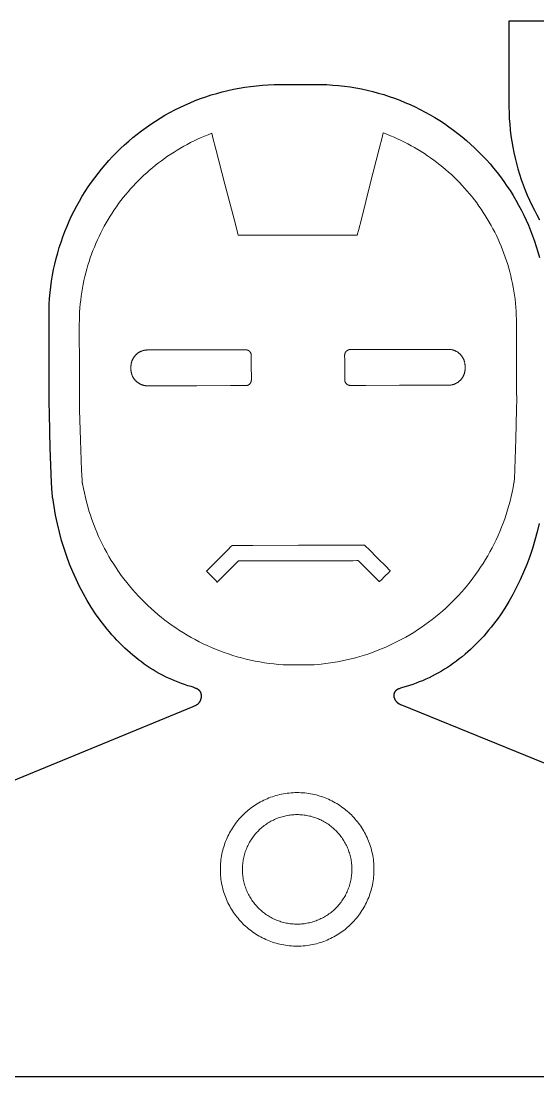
# Model space of a CAD drawing. Header units: inches. Extents: x 0 to 11, y 0 to 3.1.
# Drawn here: x 5.524 to 7.059, y 0 to 3.135 of the extents above; entities that cross this region are included whole.
import ezdxf

# ---------------------------------------------------------------- set-up
doc = ezdxf.new("R2010")
doc.units = ezdxf.units.IN
doc.header["$MEASUREMENT"] = 0
doc.layers.add('cut', color=18, linetype='Continuous', true_color=0x000000)
doc.layers.add('score', color=1, linetype='Continuous', true_color=0xff0000)

msp = doc.modelspace()

# ---------------------------------------------------------------- linework, layer by layer
at = {"layer": 'cut'}
for points in [[(9.27, 3.1348), (6.9728, 3.1348), (6.9728, 2.8802), (6.9731, 2.8628), (6.9739, 2.8456), (6.975, 2.8284), (6.9767, 2.8113), (6.9787, 2.7944), (6.9811, 2.7776), (6.984, 2.761), (6.9872, 2.7445), (6.9909, 2.7281), (6.9949, 2.7119), (6.9994, 2.6958), (7.0042, 2.6799), (7.0094, 2.6642), (7.0149, 2.6487), (7.0209, 2.6333), (7.0272, 2.6181), (7.0338, 2.6031), (7.0408, 2.5883), (7.0482, 2.5737), (7.0559, 2.5593), (7.0639, 2.5451)], [(5.4801, 0.8716), (6.0354, 1.1), (6.0393, 1.1017), (6.041, 1.1025), (6.0425, 1.1032), (6.0439, 1.1039), (6.0452, 1.1046), (6.0464, 1.1053), (6.0474, 1.1059), (6.0479, 1.1062), (6.0484, 1.1065), (6.0488, 1.1069), (6.0492, 1.1072), (6.0496, 1.1075), (6.05, 1.1078), (6.0504, 1.1081), (6.0507, 1.1084), (6.051, 1.1087), (6.0514, 1.109), (6.0517, 1.1093), (6.052, 1.1097), (6.0522, 1.11), (6.0525, 1.1103), (6.053, 1.111), (6.0535, 1.1116), (6.054, 1.1123), (6.0545, 1.113), (6.055, 1.1137), (6.0554, 1.1144), (6.0558, 1.1152), (6.0562, 1.1159), (6.0566, 1.1167), (6.0569, 1.1174), (6.0573, 1.1181), (6.0576, 1.1189), (6.0579, 1.1196), (6.0581, 1.1203), (6.0584, 1.1211), (6.0586, 1.1218), (6.0589, 1.1224), (6.0591, 1.1231), (6.0592, 1.1238), (6.0594, 1.1244), (6.0595, 1.1251), (6.0596, 1.1257), (6.0597, 1.1263), (6.0598, 1.127), (6.0599, 1.1276), (6.0599, 1.1282), (6.06, 1.1288), (6.06, 1.1295), (6.06, 1.1301), (6.06, 1.1308), (6.06, 1.1314), (6.0599, 1.1321), (6.0598, 1.1336), (6.0597, 1.1343), (6.0596, 1.1351), (6.0595, 1.1358), (6.0594, 1.1366), (6.0592, 1.1374), (6.0591, 1.1378), (6.059, 1.1382), (6.0588, 1.1386), (6.0587, 1.139), (6.0586, 1.1395), (6.0584, 1.1399), (6.0583, 1.1403), (6.0581, 1.1407), (6.0579, 1.1411), (6.0577, 1.1415), (6.0575, 1.1419), (6.0573, 1.1424), (6.0571, 1.1428), (6.0568, 1.1432), (6.0566, 1.1436), (6.0563, 1.144), (6.056, 1.1444), (6.0557, 1.1448), (6.0554, 1.1452), (6.0551, 1.1456), (6.0547, 1.1461), (6.0544, 1.1465), (6.054, 1.1469), (6.0536, 1.1473), (6.0531, 1.1477), (6.0527, 1.1481), (6.0522, 1.1485), (6.0517, 1.1489), (6.0512, 1.1493), (6.0507, 1.1497), (6.0501, 1.15), (6.0495, 1.1504), (6.0488, 1.1508), (6.0482, 1.1512), (6.0475, 1.1516), (6.0468, 1.152), (6.0452, 1.1528), (6.0435, 1.1536), (6.0416, 1.1545), (6.0395, 1.1553), (6.0373, 1.1561), (6.0349, 1.1569), (6.0295, 1.1587), (6.0197, 1.1616), (6.0099, 1.1647), (6.0003, 1.1681), (5.9906, 1.1717), (5.9811, 1.1755), (5.9716, 1.1795), (5.9623, 1.1838), (5.953, 1.1883), (5.9438, 1.193), (5.9346, 1.198), (5.9256, 1.2031), (5.9166, 1.2085), (5.9077, 1.214), (5.899, 1.2198), (5.8903, 1.2258), (5.8817, 1.232), (5.8732, 1.2384), (5.8648, 1.2449), (5.8565, 1.2517), (5.8484, 1.2587), (5.8403, 1.2658), (5.8323, 1.2732), (5.8244, 1.2807), (5.8167, 1.2884), (5.809, 1.2963), (5.8015, 1.3044), (5.7941, 1.3126), (5.7868, 1.3211), (5.7796, 1.3297), (5.7726, 1.3384), (5.7657, 1.3473), (5.7589, 1.3564), (5.7456, 1.3751), (5.7329, 1.3944), (5.7208, 1.4143), (5.7092, 1.4347), (5.6981, 1.4558), (5.6877, 1.4774), (5.6778, 1.4995), (5.6686, 1.5221), (5.66, 1.5452), (5.652, 1.5688), (5.6447, 1.5928), (5.638, 1.6173), (5.6321, 1.6422), (5.6268, 1.6675), (5.6223, 1.6931), (5.6185, 1.7191), (5.6185, 1.7191), (5.6184, 1.7192), (5.6183, 1.7192), (5.6183, 1.7193), (5.6182, 1.7194), (5.6182, 1.7196), (5.6181, 1.7197), (5.6181, 1.7199), (5.618, 1.7201), (5.618, 1.7204), (5.6178, 1.7209), (5.6177, 1.7216), (5.6176, 1.7224), (5.6174, 1.7242), (5.6172, 1.7263), (5.6167, 1.7317), (5.6147, 1.7652), (5.611, 1.8668), (5.6084, 1.9686), (5.6078, 2.0022), (5.6077, 2.0116), (5.6077, 2.014), (5.6078, 2.0144), (5.6078, 2.0146), (5.6078, 2.0147), (5.6078, 2.0148), (5.6078, 2.0148), (5.6078, 2.0149), (5.6078, 2.0149), (5.6073, 2.2584), (5.6075, 2.2762), (5.6082, 2.2938), (5.6092, 2.3113), (5.6108, 2.3287), (5.6127, 2.3459), (5.6151, 2.3631), (5.6178, 2.38), (5.621, 2.3969), (5.6246, 2.4136), (5.6286, 2.4301), (5.633, 2.4465), (5.6378, 2.4628), (5.643, 2.4788), (5.6486, 2.4947), (5.6545, 2.5104), (5.6608, 2.5259), (5.6675, 2.5413), (5.6745, 2.5564), (5.6819, 2.5713), (5.6896, 2.586), (5.6977, 2.6005), (5.7061, 2.6148), (5.7149, 2.6289), (5.7239, 2.6427), (5.7333, 2.6563), (5.7431, 2.6697), (5.7531, 2.6828), (5.7634, 2.6957), (5.774, 2.7083), (5.785, 2.7207), (5.7962, 2.7328), (5.8077, 2.7446), (5.8195, 2.7561), (5.8315, 2.7674), (5.8438, 2.7783), (5.8564, 2.789), (5.8693, 2.7994), (5.8823, 2.8095), (5.8957, 2.8192), (5.9093, 2.8287), (5.9231, 2.8378), (5.9371, 2.8466), (5.9514, 2.8551), (5.9659, 2.8632), (5.9806, 2.871), (5.9955, 2.8784), (6.0106, 2.8855), (6.0259, 2.8922), (6.0415, 2.8986), (6.0572, 2.9046), (6.073, 2.9102), (6.0891, 2.9155), (6.1053, 2.9203), (6.1217, 2.9248), (6.1383, 2.9289), (6.155, 2.9325), (6.1718, 2.9358), (6.1888, 2.9386), (6.206, 2.9411), (6.2233, 2.9431), (6.2407, 2.9447), (6.2582, 2.9458), (6.2758, 2.9465), (6.2936, 2.9468), (6.3955, 2.947), (6.3967, 2.947), (6.4144, 2.9468), (6.4321, 2.9462), (6.4496, 2.9451), (6.4669, 2.9436), (6.4842, 2.9416), (6.5013, 2.9393), (6.5183, 2.9365), (6.5352, 2.9333), (6.5519, 2.9297), (6.5684, 2.9257), (6.5848, 2.9213), (6.601, 2.9165), (6.6171, 2.9113), (6.633, 2.9058), (6.6487, 2.8998), (6.6642, 2.8935), (6.6795, 2.8869), (6.6947, 2.8798), (6.7096, 2.8724), (6.7243, 2.8647), (6.7388, 2.8566), (6.7531, 2.8482), (6.7672, 2.8395), (6.781, 2.8304), (6.7946, 2.821), (6.808, 2.8113), (6.8211, 2.8013), (6.834, 2.791), (6.8466, 2.7803), (6.859, 2.7694), (6.871, 2.7582), (6.8829, 2.7467), (6.8944, 2.735), (6.9057, 2.7229), (6.9166, 2.7106), (6.9273, 2.698), (6.9377, 2.6852), (6.9477, 2.6721), (6.9575, 2.6588), (6.967, 2.6452), (6.9761, 2.6314), (6.9849, 2.6174), (6.9933, 2.6031), (7.0015, 2.5886), (7.0093, 2.574), (7.0167, 2.5591), (7.0238, 2.544), (7.0305, 2.5287), (7.0369, 2.5132), (7.0429, 2.4975), (7.0485, 2.4816), (7.0538, 2.4656), (7.0586, 2.4494), (7.0631, 2.433)], [(7.0626, 1.6436), (7.0566, 1.6182), (7.0499, 1.5933), (7.0425, 1.5688), (7.0345, 1.5448), (7.0257, 1.5213), (7.0163, 1.4982), (7.0063, 1.4757), (6.9957, 1.4538), (6.9844, 1.4324), (6.9726, 1.4117), (6.9602, 1.3915), (6.9473, 1.372), (6.9406, 1.3624), (6.9338, 1.3531), (6.9268, 1.3439), (6.9197, 1.3349), (6.9125, 1.326), (6.9052, 1.3174), (6.8978, 1.3089), (6.8902, 1.3006), (6.8825, 1.2924), (6.8747, 1.2845), (6.8668, 1.2768), (6.8588, 1.2692), (6.8506, 1.2618), (6.8424, 1.2547), (6.834, 1.2477), (6.8255, 1.2409), (6.817, 1.2344), (6.8083, 1.228), (6.7995, 1.2219), (6.7906, 1.216), (6.7817, 1.2102), (6.7726, 1.2047), (6.7634, 1.1995), (6.7542, 1.1944), (6.7449, 1.1896), (6.7355, 1.185), (6.726, 1.1806), (6.7164, 1.1764), (6.7067, 1.1725), (6.697, 1.1689), (6.6871, 1.1654), (6.6772, 1.1622), (6.6673, 1.1593), (6.6572, 1.1566), (6.6541, 1.1556), (6.6513, 1.1546), (6.6487, 1.1536), (6.6464, 1.1526), (6.6454, 1.1522), (6.6444, 1.1517), (6.6435, 1.1512), (6.6426, 1.1508), (6.6418, 1.1503), (6.6411, 1.1499), (6.6404, 1.1495), (6.6397, 1.149), (6.6391, 1.1486), (6.6385, 1.1482), (6.638, 1.1478), (6.6375, 1.1473), (6.637, 1.1469), (6.6366, 1.1465), (6.6362, 1.1461), (6.6358, 1.1457), (6.6355, 1.1453), (6.6352, 1.1449), (6.6349, 1.1445), (6.6346, 1.1441), (6.6344, 1.1437), (6.6341, 1.1433), (6.6339, 1.143), (6.6337, 1.1426), (6.6333, 1.1418), (6.6329, 1.141), (6.6325, 1.1402), (6.6322, 1.1395), (6.6321, 1.1391), (6.6319, 1.1387), (6.6318, 1.1383), (6.6317, 1.138), (6.6316, 1.1376), (6.6315, 1.1372), (6.6314, 1.1368), (6.6313, 1.1364), (6.6312, 1.1361), (6.6311, 1.1357), (6.631, 1.1353), (6.631, 1.1349), (6.6309, 1.1346), (6.6309, 1.1342), (6.6308, 1.1338), (6.6308, 1.1334), (6.6308, 1.1331), (6.6308, 1.1327), (6.6308, 1.1323), (6.6308, 1.132), (6.6308, 1.1316), (6.6308, 1.1312), (6.6308, 1.1309), (6.6309, 1.1305), (6.6309, 1.1301), (6.631, 1.1298), (6.631, 1.1294), (6.6311, 1.129), (6.6312, 1.1287), (6.6312, 1.1283), (6.6314, 1.1276), (6.6316, 1.1269), (6.6318, 1.1262), (6.6321, 1.1255), (6.6323, 1.1248), (6.6326, 1.1241), (6.6329, 1.1235), (6.6332, 1.1228), (6.6335, 1.1222), (6.6341, 1.121), (6.6347, 1.1198), (6.6354, 1.1188), (6.636, 1.1178), (6.6366, 1.1169), (6.6372, 1.116), (6.6379, 1.1152), (6.6385, 1.1144), (6.6391, 1.1136), (6.6401, 1.1125), (6.6405, 1.1122), (6.6408, 1.1118), (6.641, 1.1116), (6.6412, 1.1114), (6.6415, 1.1112), (6.6417, 1.111), (6.642, 1.1108), (6.6422, 1.1106), (6.6425, 1.1104), (6.6428, 1.1101), (6.6432, 1.1099), (6.6435, 1.1097), (6.6443, 1.1092), (6.6453, 1.1086), (6.6463, 1.108), (6.6475, 1.1074), (6.6504, 1.106), (6.6539, 1.1044), (7.2178, 0.8751)], [(7.2961, 0), (5.4028, 0)]]:
    msp.add_lwpolyline(points, dxfattribs=at)
at = {"layer": 'score', "color": 1, "lineweight": 9, "true_color": 0xff0000}
for points in [[(5.6977, 2.0208), (5.6977, 2.0208), (5.6977, 2.0208), (5.6977, 2.0207), (5.6976, 2.0206), (5.6976, 2.0205), (5.6976, 2.0204), (5.6976, 2.0201), (5.6976, 2.0179), (5.6976, 2.0096), (5.6982, 1.9802), (5.7005, 1.8908), (5.7037, 1.8015), (5.7054, 1.7721), (5.7058, 1.7674), (5.706, 1.7655), (5.7062, 1.7639), (5.7063, 1.7632), (5.7064, 1.7627), (5.7065, 1.7622), (5.7066, 1.762), (5.7066, 1.7618), (5.7067, 1.7616), (5.7067, 1.7614), (5.7068, 1.7613), (5.7068, 1.7612), (5.7068, 1.7611), (5.7069, 1.7611), (5.7069, 1.7611), (5.707, 1.7611), (5.7095, 1.7474), (5.7122, 1.7339), (5.7153, 1.7204), (5.7186, 1.7071), (5.7222, 1.6939), (5.726, 1.6808), (5.7302, 1.6678), (5.7345, 1.6549), (5.7392, 1.6422), (5.7441, 1.6296), (5.7493, 1.6171), (5.7547, 1.6047), (5.7603, 1.5925), (5.7662, 1.5805), (5.7724, 1.5685), (5.7787, 1.5567), (5.7854, 1.5451), (5.7922, 1.5336), (5.7993, 1.5223), (5.8066, 1.5111), (5.8141, 1.5001), (5.8218, 1.4892), (5.8298, 1.4785), (5.838, 1.468), (5.8463, 1.4577), (5.8549, 1.4475), (5.8637, 1.4375), (5.8727, 1.4277), (5.8819, 1.4181), (5.8913, 1.4087), (5.9008, 1.3995), (5.9106, 1.3904), (5.9205, 1.3816), (5.9306, 1.373), (5.9409, 1.3645), (5.9514, 1.3563), (5.962, 1.3483), (5.9729, 1.3405), (5.9838, 1.3329), (5.995, 1.3256), (6.0063, 1.3184), (6.0177, 1.3115), (6.0293, 1.3049), (6.0411, 1.2984), (6.053, 1.2922), (6.065, 1.2863), (6.0772, 1.2805), (6.0895, 1.2751), (6.1019, 1.2698), (6.1145, 1.2649), (6.1272, 1.2601), (6.14, 1.2557), (6.153, 1.2515), (6.166, 1.2476), (6.1792, 1.2439), (6.1925, 1.2405), (6.2059, 1.2374), (6.2194, 1.2346), (6.233, 1.232), (6.2467, 1.2297), (6.2605, 1.2277), (6.2744, 1.2261), (6.2884, 1.2247), (6.3024, 1.2236), (6.3024, 1.2236), (6.3024, 1.2236), (6.3025, 1.2236), (6.3027, 1.2236), (6.3035, 1.2236), (6.3064, 1.2236), (6.3168, 1.2236), (6.3483, 1.2236), (6.3799, 1.2237), (6.3903, 1.2237), (6.3932, 1.2237), (6.394, 1.2237), (6.3942, 1.2237), (6.3942, 1.2237), (6.3942, 1.2237), (6.3942, 1.2237), (6.4083, 1.2249), (6.4223, 1.2263), (6.4362, 1.2281), (6.4499, 1.2301), (6.4636, 1.2325), (6.4772, 1.2351), (6.4907, 1.238), (6.5041, 1.2411), (6.5174, 1.2446), (6.5305, 1.2483), (6.5436, 1.2523), (6.5565, 1.2565), (6.5693, 1.261), (6.582, 1.2658), (6.5945, 1.2708), (6.607, 1.2761), (6.6192, 1.2816), (6.6314, 1.2874), (6.6434, 1.2934), (6.6553, 1.2996), (6.667, 1.3061), (6.6786, 1.3128), (6.69, 1.3198), (6.7013, 1.327), (6.7124, 1.3344), (6.7233, 1.342), (6.7341, 1.3498), (6.7447, 1.3579), (6.7551, 1.3661), (6.7654, 1.3746), (6.7755, 1.3833), (6.7854, 1.3922), (6.7951, 1.4012), (6.8046, 1.4105), (6.8139, 1.42), (6.8231, 1.4296), (6.832, 1.4395), (6.8408, 1.4495), (6.8493, 1.4597), (6.8576, 1.47), (6.8658, 1.4806), (6.8737, 1.4913), (6.8814, 1.5022), (6.8888, 1.5132), (6.8961, 1.5244), (6.9031, 1.5358), (6.9099, 1.5473), (6.9165, 1.559), (6.9228, 1.5708), (6.9289, 1.5828), (6.9348, 1.5949), (6.9404, 1.6071), (6.9457, 1.6195), (6.9508, 1.632), (6.9557, 1.6446), (6.9603, 1.6574), (6.9646, 1.6703), (6.9687, 1.6833), (6.9725, 1.6964), (6.976, 1.7096), (6.9793, 1.723), (6.9823, 1.7364), (6.985, 1.75), (6.9874, 1.7636), (6.9875, 1.7636), (6.9875, 1.7636), (6.9876, 1.7637), (6.9876, 1.7638), (6.9876, 1.7639), (6.9877, 1.764), (6.9877, 1.7641), (6.9878, 1.7643), (6.9878, 1.7645), (6.9879, 1.7647), (6.988, 1.7652), (6.9881, 1.7658), (6.9882, 1.7665), (6.9884, 1.768), (6.9886, 1.7699), (6.989, 1.7747), (6.9906, 1.804), (6.9935, 1.8934), (6.9954, 1.9828), (6.9958, 2.0122), (6.9958, 2.0205), (6.9958, 2.0217), (6.9958, 2.0227), (6.9957, 2.023), (6.9957, 2.0231), (6.9957, 2.0232), (6.9957, 2.0233), (6.9957, 2.0234), (6.9957, 2.0234), (6.9957, 2.0234), (6.9957, 2.0234), (6.9957, 2.0234), (6.9957, 2.0236), (6.9957, 2.024), (6.9957, 2.0258), (6.9956, 2.0326), (6.9956, 2.0568), (6.9955, 2.1304), (6.9953, 2.2039), (6.9953, 2.2281), (6.9952, 2.2349), (6.9952, 2.2367), (6.9952, 2.2372), (6.9952, 2.2373), (6.9952, 2.2373), (6.9952, 2.2373), (6.9951, 2.2495), (6.9947, 2.2616), (6.9941, 2.2736), (6.9932, 2.2856), (6.9922, 2.2975), (6.9908, 2.3093), (6.9893, 2.321), (6.9875, 2.3327), (6.9856, 2.3444), (6.9834, 2.3559), (6.9809, 2.3673), (6.9783, 2.3787), (6.9754, 2.39), (6.9724, 2.4012), (6.9691, 2.4123), (6.9656, 2.4234), (6.9619, 2.4343), (6.9581, 2.4452), (6.954, 2.4559), (6.9497, 2.4665), (6.9452, 2.4771), (6.9405, 2.4875), (6.9357, 2.4979), (6.9306, 2.5081), (6.9254, 2.5182), (6.92, 2.5282), (6.9144, 2.5381), (6.9086, 2.5479), (6.9026, 2.5575), (6.8965, 2.567), (6.8902, 2.5765), (6.8837, 2.5857), (6.877, 2.5949), (6.8702, 2.6039), (6.8632, 2.6128), (6.8561, 2.6216), (6.8488, 2.6302), (6.8413, 2.6386), (6.8337, 2.647), (6.826, 2.6552), (6.8181, 2.6632), (6.81, 2.6711), (6.8018, 2.6789), (6.7934, 2.6864), (6.7849, 2.6939), (6.7763, 2.7012), (6.7675, 2.7083), (6.7586, 2.7152), (6.7496, 2.722), (6.7404, 2.7287), (6.7311, 2.7351), (6.7217, 2.7414), (6.7122, 2.7475), (6.7025, 2.7535), (6.6927, 2.7592), (6.6828, 2.7648), (6.6728, 2.7702), (6.6627, 2.7754), (6.6524, 2.7805), (6.6421, 2.7853), (6.6316, 2.79), (6.6211, 2.7944), (6.6104, 2.7987), (6.5997, 2.8027), (6.5997, 2.8027), (6.5997, 2.8027), (6.5996, 2.8025), (6.5994, 2.8019), (6.5988, 2.7993), (6.5964, 2.7897), (6.5876, 2.7554), (6.5611, 2.6512), (6.5346, 2.547), (6.5259, 2.5127), (6.5234, 2.5031), (6.5228, 2.5006), (6.5226, 2.4999), (6.5226, 2.4998), (6.5226, 2.4997), (6.5226, 2.4997), (6.5226, 2.4997), (6.5225, 2.4997), (6.5223, 2.4997), (6.5216, 2.4997), (6.5186, 2.4997), (6.5074, 2.4997), (6.4673, 2.4996), (6.3457, 2.4993), (6.2241, 2.4991), (6.1841, 2.499), (6.1728, 2.499), (6.1699, 2.499), (6.1691, 2.499), (6.1689, 2.499), (6.1689, 2.499), (6.1689, 2.499), (6.1689, 2.499), (6.1689, 2.4991), (6.1688, 2.4992), (6.1687, 2.4999), (6.168, 2.5024), (6.1655, 2.512), (6.1566, 2.5463), (6.1297, 2.6504), (6.1028, 2.7544), (6.094, 2.7887), (6.0915, 2.7983), (6.0908, 2.8009), (6.0906, 2.8015), (6.0906, 2.8017), (6.0906, 2.8017), (6.0906, 2.8017), (6.0799, 2.7976), (6.0692, 2.7933), (6.0587, 2.7888), (6.0483, 2.7841), (6.0379, 2.7792), (6.0277, 2.7742), (6.0176, 2.7689), (6.0076, 2.7635), (5.9978, 2.7578), (5.988, 2.752), (5.9784, 2.7461), (5.9688, 2.7399), (5.9594, 2.7336), (5.9502, 2.7271), (5.941, 2.7204), (5.932, 2.7136), (5.9232, 2.7066), (5.9144, 2.6994), (5.9058, 2.6921), (5.8973, 2.6847), (5.889, 2.677), (5.8808, 2.6693), (5.8728, 2.6613), (5.8649, 2.6533), (5.8572, 2.645), (5.8496, 2.6367), (5.8422, 2.6282), (5.8349, 2.6195), (5.8278, 2.6107), (5.8209, 2.6018), (5.8141, 2.5928), (5.8075, 2.5836), (5.801, 2.5743), (5.7948, 2.5649), (5.7887, 2.5553), (5.7827, 2.5456), (5.777, 2.5358), (5.7714, 2.5259), (5.766, 2.5159), (5.7608, 2.5058), (5.7558, 2.4955), (5.751, 2.4852), (5.7464, 2.4747), (5.7419, 2.4641), (5.7377, 2.4535), (5.7336, 2.4427), (5.7298, 2.4319), (5.7262, 2.4209), (5.7227, 2.4099), (5.7195, 2.3987), (5.7165, 2.3875), (5.7137, 2.3762), (5.7111, 2.3648), (5.7087, 2.3533), (5.7065, 2.3418), (5.7046, 2.3302), (5.7029, 2.3185), (5.7014, 2.3067), (5.7001, 2.2949), (5.6991, 2.283), (5.6983, 2.271), (5.6977, 2.259), (5.6974, 2.2469), (5.6973, 2.2347), (5.6973, 2.2347), (5.6973, 2.2347), (5.6973, 2.2346), (5.6973, 2.2341), (5.6973, 2.2323), (5.6973, 2.2255), (5.6973, 2.2013), (5.6975, 2.1278), (5.6976, 2.0542), (5.6977, 2.03), (5.6977, 2.0232), (5.6977, 2.0214), (5.6977, 2.021), (5.6977, 2.0209), (5.6977, 2.0208)], [(6.208, 2.0694), (6.208, 2.0689), (6.208, 2.0685), (6.2079, 2.0681), (6.2079, 2.0676), (6.2079, 2.0672), (6.2078, 2.0668), (6.2077, 2.0664), (6.2077, 2.0659), (6.2076, 2.0655), (6.2075, 2.0651), (6.2074, 2.0647), (6.2072, 2.0643), (6.2071, 2.0639), (6.207, 2.0635), (6.2068, 2.0631), (6.2067, 2.0628), (6.2065, 2.0624), (6.2063, 2.062), (6.2062, 2.0616), (6.206, 2.0613), (6.2058, 2.0609), (6.2056, 2.0606), (6.2054, 2.0602), (6.2051, 2.0599), (6.2049, 2.0596), (6.2047, 2.0592), (6.2044, 2.0589), (6.2042, 2.0586), (6.2039, 2.0583), (6.2037, 2.058), (6.2034, 2.0577), (6.2031, 2.0574), (6.2028, 2.0571), (6.2025, 2.0568), (6.2022, 2.0566), (6.2019, 2.0563), (6.2016, 2.056), (6.2013, 2.0558), (6.2009, 2.0556), (6.2006, 2.0553), (6.2003, 2.0551), (6.1999, 2.0549), (6.1996, 2.0547), (6.1992, 2.0545), (6.1989, 2.0543), (6.1985, 2.0541), (6.1981, 2.0539), (6.1977, 2.0538), (6.1974, 2.0536), (6.197, 2.0535), (6.1966, 2.0533), (6.1962, 2.0532), (6.1958, 2.0531), (6.1954, 2.053), (6.195, 2.0529), (6.1946, 2.0528), (6.1941, 2.0527), (6.1937, 2.0526), (6.1933, 2.0526), (6.1929, 2.0525), (6.1924, 2.0525), (6.192, 2.0525), (6.1916, 2.0525), (6.1911, 2.0524), (6.1911, 2.0524), (6.1911, 2.0524), (6.1909, 2.0524), (6.1903, 2.0524), (6.1879, 2.0524), (6.1786, 2.0524), (6.1457, 2.0524), (6.0457, 2.0522), (5.9457, 2.052), (5.9128, 2.0519), (5.9036, 2.0519), (5.9011, 2.0519), (5.9005, 2.0519), (5.9003, 2.0519), (5.9003, 2.0519), (5.9003, 2.0519), (5.899, 2.0519), (5.8977, 2.0519), (5.8965, 2.052), (5.8952, 2.0521), (5.894, 2.0523), (5.8927, 2.0524), (5.8915, 2.0526), (5.8903, 2.0529), (5.8891, 2.0531), (5.8879, 2.0534), (5.8867, 2.0537), (5.8855, 2.0541), (5.8844, 2.0544), (5.8832, 2.0548), (5.8821, 2.0553), (5.881, 2.0557), (5.8799, 2.0562), (5.8788, 2.0567), (5.8777, 2.0572), (5.8766, 2.0578), (5.8756, 2.0584), (5.8746, 2.059), (5.8735, 2.0596), (5.8725, 2.0603), (5.8716, 2.0609), (5.8706, 2.0616), (5.8696, 2.0624), (5.8687, 2.0631), (5.8678, 2.0639), (5.8669, 2.0647), (5.866, 2.0655), (5.8652, 2.0663), (5.8643, 2.0672), (5.8635, 2.068), (5.8627, 2.0689), (5.862, 2.0698), (5.8612, 2.0708), (5.8605, 2.0717), (5.8598, 2.0727), (5.8591, 2.0736), (5.8584, 2.0746), (5.8578, 2.0757), (5.8572, 2.0767), (5.8566, 2.0777), (5.856, 2.0788), (5.8555, 2.0799), (5.855, 2.081), (5.8545, 2.0821), (5.854, 2.0832), (5.8536, 2.0843), (5.8532, 2.0855), (5.8528, 2.0866), (5.8525, 2.0878), (5.8521, 2.089), (5.8518, 2.0902), (5.8516, 2.0914), (5.8513, 2.0926), (5.8511, 2.0938), (5.851, 2.0951), (5.8508, 2.0963), (5.8507, 2.0976), (5.8506, 2.0989), (5.8506, 2.1001), (5.8505, 2.1014), (5.8505, 2.1014), (5.8505, 2.1014), (5.8505, 2.1014), (5.8505, 2.1014), (5.8505, 2.1015), (5.8505, 2.1017), (5.8505, 2.1025), (5.8505, 2.105), (5.8505, 2.1075), (5.8505, 2.1083), (5.8505, 2.1085), (5.8505, 2.1086), (5.8505, 2.1086), (5.8505, 2.1086), (5.8505, 2.1086), (5.8505, 2.1099), (5.8506, 2.1112), (5.8507, 2.1125), (5.8508, 2.1137), (5.8509, 2.115), (5.8511, 2.1162), (5.8513, 2.1174), (5.8515, 2.1187), (5.8518, 2.1199), (5.8521, 2.1211), (5.8524, 2.1223), (5.8527, 2.1234), (5.8531, 2.1246), (5.8535, 2.1257), (5.8539, 2.1269), (5.8544, 2.128), (5.8549, 2.1291), (5.8554, 2.1302), (5.8559, 2.1313), (5.8565, 2.1323), (5.8571, 2.1334), (5.8577, 2.1344), (5.8583, 2.1354), (5.859, 2.1364), (5.8596, 2.1374), (5.8603, 2.1384), (5.8611, 2.1393), (5.8618, 2.1403), (5.8626, 2.1412), (5.8634, 2.1421), (5.8642, 2.1429), (5.865, 2.1438), (5.8659, 2.1446), (5.8667, 2.1454), (5.8676, 2.1462), (5.8685, 2.147), (5.8695, 2.1478), (5.8704, 2.1485), (5.8714, 2.1492), (5.8724, 2.1499), (5.8734, 2.1505), (5.8744, 2.1512), (5.8754, 2.1518), (5.8764, 2.1524), (5.8775, 2.1529), (5.8786, 2.1535), (5.8797, 2.154), (5.8808, 2.1544), (5.8819, 2.1549), (5.883, 2.1553), (5.8842, 2.1557), (5.8853, 2.1561), (5.8865, 2.1565), (5.8877, 2.1568), (5.8889, 2.1571), (5.8901, 2.1574), (5.8913, 2.1576), (5.8925, 2.1578), (5.8938, 2.158), (5.895, 2.1581), (5.8963, 2.1582), (5.8975, 2.1583), (5.8988, 2.1584), (5.9001, 2.1584), (5.9001, 2.1584), (5.9001, 2.1584), (5.9003, 2.1584), (5.9009, 2.1584), (5.9033, 2.1584), (5.9126, 2.1584), (5.9455, 2.1585), (6.0455, 2.1587), (6.1455, 2.1589), (6.1784, 2.1589), (6.1876, 2.159), (6.1901, 2.159), (6.1907, 2.159), (6.1909, 2.159), (6.1909, 2.159), (6.1909, 2.159), (6.1913, 2.159), (6.1918, 2.1589), (6.1922, 2.1589), (6.1927, 2.1589), (6.1931, 2.1588), (6.1935, 2.1588), (6.1939, 2.1587), (6.1943, 2.1586), (6.1948, 2.1585), (6.1952, 2.1584), (6.1956, 2.1583), (6.196, 2.1582), (6.1964, 2.1581), (6.1968, 2.158), (6.1971, 2.1578), (6.1975, 2.1577), (6.1979, 2.1575), (6.1983, 2.1573), (6.1986, 2.1571), (6.199, 2.157), (6.1994, 2.1568), (6.1997, 2.1566), (6.2001, 2.1563), (6.2004, 2.1561), (6.2007, 2.1559), (6.2011, 2.1556), (6.2014, 2.1554), (6.2017, 2.1552), (6.202, 2.1549), (6.2023, 2.1546), (6.2026, 2.1543), (6.2029, 2.1541), (6.2032, 2.1538), (6.2035, 2.1535), (6.2037, 2.1532), (6.204, 2.1529), (6.2042, 2.1526), (6.2045, 2.1522), (6.2047, 2.1519), (6.205, 2.1516), (6.2052, 2.1512), (6.2054, 2.1509), (6.2056, 2.1505), (6.2058, 2.1502), (6.206, 2.1498), (6.2062, 2.1495), (6.2063, 2.1491), (6.2065, 2.1487), (6.2067, 2.1483), (6.2068, 2.1479), (6.2069, 2.1475), (6.2071, 2.1471), (6.2072, 2.1467), (6.2073, 2.1463), (6.2074, 2.1459), (6.2075, 2.1455), (6.2076, 2.1451), (6.2076, 2.1447), (6.2077, 2.1443), (6.2077, 2.1438), (6.2078, 2.1434), (6.2078, 2.143), (6.2078, 2.1425), (6.2078, 2.1421), (6.2078, 2.1421), (6.2078, 2.1421), (6.2078, 2.142), (6.2078, 2.1419), (6.2078, 2.1413), (6.2078, 2.139), (6.2079, 2.1307), (6.2079, 2.1057), (6.208, 2.0807), (6.208, 2.0725), (6.208, 2.0702), (6.208, 2.0696), (6.208, 2.0694), (6.208, 2.0694), (6.208, 2.0694)], [(6.4852, 2.0699), (6.4852, 2.0695), (6.4852, 2.0691), (6.4852, 2.0686), (6.4853, 2.0682), (6.4853, 2.0678), (6.4854, 2.0673), (6.4855, 2.0669), (6.4855, 2.0665), (6.4856, 2.0661), (6.4857, 2.0657), (6.4858, 2.0653), (6.486, 2.0649), (6.4861, 2.0645), (6.4862, 2.0641), (6.4864, 2.0637), (6.4865, 2.0633), (6.4867, 2.0629), (6.4869, 2.0626), (6.4871, 2.0622), (6.4872, 2.0618), (6.4874, 2.0615), (6.4877, 2.0611), (6.4879, 2.0608), (6.4881, 2.0604), (6.4883, 2.0601), (6.4886, 2.0598), (6.4888, 2.0595), (6.4891, 2.0592), (6.4893, 2.0588), (6.4896, 2.0585), (6.4899, 2.0582), (6.4902, 2.058), (6.4905, 2.0577), (6.4908, 2.0574), (6.4911, 2.0571), (6.4914, 2.0569), (6.4917, 2.0566), (6.492, 2.0564), (6.4923, 2.0561), (6.4927, 2.0559), (6.493, 2.0557), (6.4934, 2.0555), (6.4937, 2.0553), (6.4941, 2.0551), (6.4944, 2.0549), (6.4948, 2.0547), (6.4952, 2.0545), (6.4956, 2.0544), (6.4959, 2.0542), (6.4963, 2.0541), (6.4967, 2.0539), (6.4971, 2.0538), (6.4975, 2.0537), (6.4979, 2.0536), (6.4983, 2.0535), (6.4987, 2.0534), (6.4991, 2.0533), (6.4996, 2.0533), (6.5, 2.0532), (6.5004, 2.0532), (6.5008, 2.0531), (6.5013, 2.0531), (6.5017, 2.0531), (6.5021, 2.0531), (6.5021, 2.0531), (6.5022, 2.0531), (6.5023, 2.0531), (6.503, 2.0531), (6.5054, 2.0531), (6.5146, 2.0531), (6.5476, 2.0532), (6.6476, 2.0534), (6.7476, 2.0536), (6.7806, 2.0536), (6.7898, 2.0536), (6.7922, 2.0536), (6.7929, 2.0536), (6.793, 2.0536), (6.7931, 2.0536), (6.7931, 2.0536), (6.7944, 2.0537), (6.7956, 2.0537), (6.7969, 2.0538), (6.7981, 2.0539), (6.7994, 2.0541), (6.8006, 2.0542), (6.8019, 2.0544), (6.8031, 2.0547), (6.8043, 2.0549), (6.8055, 2.0552), (6.8066, 2.0556), (6.8078, 2.0559), (6.809, 2.0563), (6.8101, 2.0567), (6.8113, 2.0571), (6.8124, 2.0576), (6.8135, 2.0581), (6.8146, 2.0586), (6.8156, 2.0591), (6.8167, 2.0597), (6.8178, 2.0603), (6.8188, 2.0609), (6.8198, 2.0615), (6.8208, 2.0622), (6.8218, 2.0628), (6.8227, 2.0635), (6.8237, 2.0643), (6.8246, 2.065), (6.8255, 2.0658), (6.8264, 2.0666), (6.8273, 2.0674), (6.8281, 2.0682), (6.829, 2.0691), (6.8298, 2.07), (6.8306, 2.0708), (6.8313, 2.0718), (6.8321, 2.0727), (6.8328, 2.0736), (6.8335, 2.0746), (6.8342, 2.0756), (6.8348, 2.0766), (6.8355, 2.0776), (6.8361, 2.0786), (6.8367, 2.0797), (6.8372, 2.0807), (6.8378, 2.0818), (6.8383, 2.0829), (6.8388, 2.084), (6.8392, 2.0851), (6.8396, 2.0863), (6.84, 2.0874), (6.8404, 2.0886), (6.8408, 2.0898), (6.8411, 2.091), (6.8414, 2.0922), (6.8416, 2.0934), (6.8419, 2.0946), (6.8421, 2.0958), (6.8422, 2.0971), (6.8424, 2.0983), (6.8425, 2.0996), (6.8426, 2.1008), (6.8426, 2.1021), (6.8426, 2.1034), (6.8426, 2.1034), (6.8426, 2.1034), (6.8426, 2.1034), (6.8426, 2.1034), (6.8426, 2.1035), (6.8426, 2.1037), (6.8426, 2.1045), (6.8426, 2.107), (6.8426, 2.1095), (6.8426, 2.1103), (6.8426, 2.1105), (6.8426, 2.1106), (6.8426, 2.1106), (6.8426, 2.1106), (6.8426, 2.1106), (6.8426, 2.1119), (6.8425, 2.1132), (6.8425, 2.1144), (6.8423, 2.1157), (6.8422, 2.1169), (6.842, 2.1182), (6.8418, 2.1194), (6.8416, 2.1206), (6.8413, 2.1218), (6.841, 2.123), (6.8407, 2.1242), (6.8403, 2.1254), (6.84, 2.1266), (6.8396, 2.1277), (6.8391, 2.1288), (6.8387, 2.13), (6.8382, 2.1311), (6.8377, 2.1322), (6.8371, 2.1332), (6.8366, 2.1343), (6.836, 2.1353), (6.8354, 2.1364), (6.8347, 2.1374), (6.8341, 2.1384), (6.8334, 2.1394), (6.8327, 2.1403), (6.8319, 2.1413), (6.8312, 2.1422), (6.8304, 2.1431), (6.8296, 2.144), (6.8288, 2.1449), (6.828, 2.1457), (6.8271, 2.1465), (6.8263, 2.1474), (6.8254, 2.1481), (6.8245, 2.1489), (6.8235, 2.1497), (6.8226, 2.1504), (6.8216, 2.1511), (6.8206, 2.1518), (6.8196, 2.1524), (6.8186, 2.153), (6.8176, 2.1536), (6.8165, 2.1542), (6.8155, 2.1548), (6.8144, 2.1553), (6.8133, 2.1558), (6.8122, 2.1563), (6.8111, 2.1568), (6.8099, 2.1572), (6.8088, 2.1576), (6.8076, 2.158), (6.8064, 2.1583), (6.8053, 2.1586), (6.8041, 2.1589), (6.8029, 2.1592), (6.8016, 2.1594), (6.8004, 2.1596), (6.7992, 2.1598), (6.7979, 2.1599), (6.7967, 2.16), (6.7954, 2.1601), (6.7941, 2.1601), (6.7929, 2.1602), (6.7928, 2.1602), (6.7928, 2.1602), (6.7927, 2.1602), (6.792, 2.1602), (6.7896, 2.1601), (6.7804, 2.1601), (6.7474, 2.1601), (6.6474, 2.1599), (6.5474, 2.1597), (6.5144, 2.1596), (6.5052, 2.1596), (6.5027, 2.1596), (6.5021, 2.1596), (6.502, 2.1596), (6.5019, 2.1596), (6.5019, 2.1596), (6.5015, 2.1596), (6.501, 2.1596), (6.5006, 2.1595), (6.5002, 2.1595), (6.4998, 2.1594), (6.4993, 2.1594), (6.4989, 2.1593), (6.4985, 2.1592), (6.4981, 2.1591), (6.4977, 2.159), (6.4973, 2.1589), (6.4969, 2.1588), (6.4965, 2.1587), (6.4961, 2.1585), (6.4957, 2.1584), (6.4953, 2.1582), (6.495, 2.1581), (6.4946, 2.1579), (6.4942, 2.1577), (6.4939, 2.1575), (6.4935, 2.1573), (6.4932, 2.1571), (6.4928, 2.1569), (6.4925, 2.1567), (6.4921, 2.1565), (6.4918, 2.1562), (6.4915, 2.156), (6.4912, 2.1557), (6.4909, 2.1555), (6.4906, 2.1552), (6.4903, 2.1549), (6.49, 2.1546), (6.4897, 2.1543), (6.4894, 2.1541), (6.4892, 2.1537), (6.4889, 2.1534), (6.4886, 2.1531), (6.4884, 2.1528), (6.4881, 2.1525), (6.4879, 2.1521), (6.4877, 2.1518), (6.4875, 2.1515), (6.4873, 2.1511), (6.4871, 2.1507), (6.4869, 2.1504), (6.4867, 2.15), (6.4865, 2.1496), (6.4864, 2.1493), (6.4862, 2.1489), (6.4861, 2.1485), (6.4859, 2.1481), (6.4858, 2.1477), (6.4857, 2.1473), (6.4856, 2.1469), (6.4855, 2.1465), (6.4854, 2.1461), (6.4853, 2.1457), (6.4852, 2.1452), (6.4852, 2.1448), (6.4851, 2.1444), (6.4851, 2.144), (6.4851, 2.1435), (6.485, 2.1431), (6.485, 2.1426), (6.485, 2.1426), (6.485, 2.1426), (6.485, 2.1426), (6.485, 2.1424), (6.485, 2.1418), (6.485, 2.1395), (6.4851, 2.1313), (6.4851, 2.1063), (6.4852, 2.0813), (6.4852, 2.0731), (6.4852, 2.0708), (6.4852, 2.0701), (6.4852, 2.07), (6.4852, 2.0699), (6.4852, 2.0699)], [(6.1699, 1.5321), (6.1699, 1.5321), (6.1699, 1.5321), (6.1698, 1.532), (6.1697, 1.5319), (6.1692, 1.5314), (6.1672, 1.5294), (6.1601, 1.5222), (6.1385, 1.5006), (6.1169, 1.4789), (6.1098, 1.4718), (6.1078, 1.4698), (6.1073, 1.4692), (6.1072, 1.4691), (6.1071, 1.4691), (6.1071, 1.4691), (6.1071, 1.4691), (6.1071, 1.4691), (6.1071, 1.4691), (6.1071, 1.4691), (6.107, 1.4691), (6.1068, 1.4694), (6.1057, 1.4704), (6.1021, 1.4741), (6.0909, 1.4853), (6.0798, 1.4964), (6.0761, 1.5001), (6.0751, 1.5011), (6.0748, 1.5014), (6.0747, 1.5015), (6.0747, 1.5015), (6.0747, 1.5015), (6.0747, 1.5015), (6.0747, 1.5015), (6.0747, 1.5015), (6.0748, 1.5015), (6.0749, 1.5017), (6.0756, 1.5023), (6.078, 1.5048), (6.0866, 1.5134), (6.1127, 1.5396), (6.1388, 1.5658), (6.1474, 1.5745), (6.1498, 1.5769), (6.1504, 1.5775), (6.1506, 1.5777), (6.1507, 1.5777), (6.1507, 1.5777), (6.1507, 1.5777), (6.1507, 1.5777), (6.1507, 1.5777), (6.1507, 1.5778), (6.1507, 1.5778), (6.1507, 1.5778), (6.1507, 1.5779), (6.1507, 1.5779), (6.1507, 1.5779), (6.1507, 1.5779), (6.1507, 1.5779), (6.1507, 1.5779), (6.151, 1.5779), (6.1518, 1.5779), (6.1551, 1.5779), (6.1676, 1.5779), (6.2122, 1.578), (6.3476, 1.5783), (6.483, 1.5785), (6.5277, 1.5786), (6.5402, 1.5787), (6.5435, 1.5787), (6.5443, 1.5787), (6.5445, 1.5787), (6.5446, 1.5787), (6.5446, 1.5787), (6.5446, 1.5787), (6.5446, 1.5787), (6.5446, 1.5787), (6.5446, 1.5786), (6.5446, 1.5786), (6.5446, 1.5786), (6.5446, 1.5785), (6.5446, 1.5785), (6.5446, 1.5785), (6.5446, 1.5785), (6.5446, 1.5785), (6.5446, 1.5785), (6.5448, 1.5783), (6.5454, 1.5777), (6.5479, 1.5753), (6.5565, 1.5667), (6.5827, 1.5405), (6.6089, 1.5144), (6.6176, 1.5058), (6.62, 1.5034), (6.6206, 1.5028), (6.6208, 1.5026), (6.6208, 1.5026), (6.6209, 1.5026), (6.6209, 1.5026), (6.6209, 1.5026), (6.6209, 1.5026), (6.6208, 1.5025), (6.6208, 1.5025), (6.6205, 1.5022), (6.6195, 1.5012), (6.6158, 1.4975), (6.6046, 1.4863), (6.5935, 1.4751), (6.5898, 1.4714), (6.5888, 1.4704), (6.5885, 1.4701), (6.5885, 1.47), (6.5884, 1.47), (6.5884, 1.47), (6.5884, 1.47), (6.5884, 1.47), (6.5884, 1.47), (6.5884, 1.4701), (6.5883, 1.4702), (6.5877, 1.4707), (6.5857, 1.4727), (6.5786, 1.4798), (6.557, 1.5014), (6.5354, 1.523), (6.5283, 1.5301), (6.5263, 1.5321), (6.5257, 1.5326), (6.5256, 1.5327), (6.5256, 1.5328), (6.5256, 1.5328), (6.5256, 1.5328), (6.5255, 1.5328), (6.5255, 1.5328), (6.5253, 1.5328), (6.5245, 1.5328), (6.5216, 1.5328), (6.5103, 1.5327), (6.47, 1.5327), (6.3477, 1.5324), (6.2255, 1.5322), (6.1852, 1.5321), (6.1739, 1.5321), (6.1709, 1.5321), (6.1701, 1.5321), (6.1699, 1.5321), (6.1699, 1.5321)], [(6.116, 0.6157), (6.1161, 0.6098), (6.1164, 0.604), (6.1167, 0.5982), (6.1173, 0.5924), (6.1179, 0.5867), (6.1187, 0.581), (6.1197, 0.5754), (6.1208, 0.5698), (6.122, 0.5642), (6.1233, 0.5587), (6.1248, 0.5533), (6.1264, 0.5479), (6.1282, 0.5426), (6.13, 0.5374), (6.132, 0.5322), (6.1341, 0.527), (6.1364, 0.5219), (6.1387, 0.5169), (6.1412, 0.512), (6.1438, 0.5071), (6.1465, 0.5023), (6.1493, 0.4976), (6.1522, 0.4929), (6.1552, 0.4883), (6.1584, 0.4838), (6.1616, 0.4794), (6.1649, 0.4751), (6.1684, 0.4708), (6.1719, 0.4666), (6.1756, 0.4626), (6.1793, 0.4586), (6.1831, 0.4547), (6.187, 0.4508), (6.1911, 0.4471), (6.1952, 0.4435), (6.1993, 0.44), (6.2036, 0.4365), (6.208, 0.4332), (6.2124, 0.43), (6.2169, 0.4269), (6.2215, 0.4239), (6.2262, 0.421), (6.2309, 0.4182), (6.2357, 0.4155), (6.2406, 0.4129), (6.2456, 0.4105), (6.2506, 0.4082), (6.2557, 0.4059), (6.2608, 0.4039), (6.266, 0.4019), (6.2713, 0.4), (6.2766, 0.3983), (6.282, 0.3967), (6.2875, 0.3953), (6.2929, 0.3939), (6.2985, 0.3928), (6.3041, 0.3917), (6.3097, 0.3908), (6.3154, 0.39), (6.3211, 0.3893), (6.3269, 0.3888), (6.3327, 0.3885), (6.3386, 0.3883), (6.3444, 0.3882), (6.3503, 0.3883), (6.3562, 0.3885), (6.362, 0.3889), (6.3677, 0.3894), (6.3735, 0.3901), (6.3792, 0.3909), (6.3848, 0.3919), (6.3904, 0.3929), (6.3959, 0.3942), (6.4014, 0.3955), (6.4068, 0.397), (6.4122, 0.3986), (6.4175, 0.4003), (6.4228, 0.4022), (6.428, 0.4042), (6.4332, 0.4063), (6.4382, 0.4085), (6.4432, 0.4109), (6.4482, 0.4134), (6.4531, 0.4159), (6.4579, 0.4186), (6.4626, 0.4214), (6.4673, 0.4244), (6.4719, 0.4274), (6.4764, 0.4305), (6.4808, 0.4338), (6.4851, 0.4371), (6.4894, 0.4406), (6.4936, 0.4441), (6.4976, 0.4477), (6.5016, 0.4515), (6.5056, 0.4553), (6.5094, 0.4592), (6.5131, 0.4632), (6.5167, 0.4673), (6.5202, 0.4715), (6.5237, 0.4758), (6.527, 0.4801), (6.5302, 0.4846), (6.5333, 0.4891), (6.5364, 0.4937), (6.5393, 0.4983), (6.5421, 0.5031), (6.5447, 0.5079), (6.5473, 0.5128), (6.5498, 0.5177), (6.5521, 0.5228), (6.5543, 0.5278), (6.5564, 0.533), (6.5584, 0.5382), (6.5602, 0.5435), (6.5619, 0.5488), (6.5635, 0.5542), (6.565, 0.5596), (6.5663, 0.5651), (6.5675, 0.5707), (6.5686, 0.5763), (6.5695, 0.5819), (6.5703, 0.5876), (6.5709, 0.5933), (6.5714, 0.5991), (6.5718, 0.6049), (6.572, 0.6107), (6.5721, 0.6166), (6.572, 0.6225), (6.5717, 0.6283), (6.5714, 0.6341), (6.5708, 0.6399), (6.5702, 0.6456), (6.5694, 0.6513), (6.5684, 0.657), (6.5673, 0.6625), (6.5661, 0.6681), (6.5648, 0.6736), (6.5633, 0.679), (6.5617, 0.6844), (6.5599, 0.6897), (6.5581, 0.695), (6.5561, 0.7002), (6.554, 0.7053), (6.5517, 0.7104), (6.5494, 0.7154), (6.5469, 0.7203), (6.5443, 0.7252), (6.5416, 0.73), (6.5388, 0.7347), (6.5359, 0.7394), (6.5328, 0.744), (6.5297, 0.7485), (6.5265, 0.7529), (6.5231, 0.7572), (6.5197, 0.7615), (6.5161, 0.7657), (6.5125, 0.7698), (6.5087, 0.7738), (6.5049, 0.7777), (6.501, 0.7815), (6.497, 0.7852), (6.4929, 0.7888), (6.4887, 0.7923), (6.4844, 0.7958), (6.4801, 0.7991), (6.4756, 0.8023), (6.4711, 0.8054), (6.4665, 0.8084), (6.4618, 0.8113), (6.4571, 0.8141), (6.4523, 0.8168), (6.4474, 0.8194), (6.4424, 0.8218), (6.4374, 0.8242), (6.4323, 0.8264), (6.4272, 0.8285), (6.422, 0.8304), (6.4167, 0.8323), (6.4114, 0.834), (6.406, 0.8356), (6.4005, 0.837), (6.395, 0.8384), (6.3895, 0.8396), (6.3839, 0.8406), (6.3783, 0.8415), (6.3726, 0.8423), (6.3668, 0.843), (6.3611, 0.8435), (6.3553, 0.8438), (6.3494, 0.844), (6.3435, 0.8441), (6.3376, 0.844), (6.3318, 0.8438), (6.326, 0.8434), (6.3202, 0.8429), (6.3145, 0.8422), (6.3088, 0.8414), (6.3032, 0.8405), (6.2976, 0.8394), (6.2921, 0.8382), (6.2866, 0.8368), (6.2811, 0.8353), (6.2758, 0.8337), (6.2704, 0.832), (6.2652, 0.8301), (6.26, 0.8281), (6.2548, 0.826), (6.2498, 0.8238), (6.2448, 0.8214), (6.2398, 0.819), (6.2349, 0.8164), (6.2301, 0.8137), (6.2254, 0.8109), (6.2207, 0.8079), (6.2162, 0.8049), (6.2117, 0.8018), (6.2072, 0.7985), (6.2029, 0.7952), (6.1986, 0.7918), (6.1945, 0.7882), (6.1904, 0.7846), (6.1864, 0.7808), (6.1825, 0.777), (6.1787, 0.7731), (6.175, 0.7691), (6.1713, 0.765), (6.1678, 0.7608), (6.1644, 0.7565), (6.1611, 0.7522), (6.1578, 0.7477), (6.1547, 0.7432), (6.1517, 0.7386), (6.1488, 0.734), (6.146, 0.7292), (6.1433, 0.7244), (6.1408, 0.7195), (6.1383, 0.7146), (6.136, 0.7096), (6.1338, 0.7045), (6.1317, 0.6993), (6.1297, 0.6941), (6.1279, 0.6888), (6.1262, 0.6835), (6.1246, 0.6781), (6.1231, 0.6727), (6.1218, 0.6672), (6.1206, 0.6617), (6.1195, 0.6561), (6.1186, 0.6504), (6.1178, 0.6447), (6.1172, 0.639), (6.1167, 0.6332), (6.1163, 0.6274), (6.1161, 0.6216)], [(6.1815, 0.6158), (6.1816, 0.6116), (6.1818, 0.6075), (6.182, 0.6033), (6.1824, 0.5992), (6.1829, 0.5951), (6.1835, 0.5911), (6.1841, 0.5871), (6.1849, 0.5831), (6.1858, 0.5791), (6.1867, 0.5752), (6.1878, 0.5714), (6.1889, 0.5675), (6.1902, 0.5637), (6.1915, 0.56), (6.1929, 0.5563), (6.1944, 0.5526), (6.196, 0.549), (6.1977, 0.5454), (6.1995, 0.5419), (6.2013, 0.5384), (6.2032, 0.535), (6.2052, 0.5316), (6.2073, 0.5283), (6.2095, 0.525), (6.2117, 0.5218), (6.214, 0.5186), (6.2164, 0.5156), (6.2188, 0.5125), (6.2214, 0.5095), (6.224, 0.5066), (6.2266, 0.5038), (6.2293, 0.501), (6.2321, 0.4983), (6.235, 0.4956), (6.2379, 0.493), (6.2409, 0.4905), (6.2439, 0.4881), (6.247, 0.4857), (6.2502, 0.4834), (6.2534, 0.4812), (6.2567, 0.479), (6.26, 0.477), (6.2634, 0.475), (6.2668, 0.4731), (6.2703, 0.4712), (6.2738, 0.4695), (6.2774, 0.4678), (6.281, 0.4662), (6.2847, 0.4647), (6.2884, 0.4633), (6.2922, 0.462), (6.296, 0.4608), (6.2998, 0.4597), (6.3037, 0.4586), (6.3076, 0.4577), (6.3116, 0.4568), (6.3155, 0.4561), (6.3196, 0.4554), (6.3236, 0.4548), (6.3277, 0.4544), (6.3318, 0.454), (6.3359, 0.4538), (6.3401, 0.4536), (6.3443, 0.4536), (6.3485, 0.4536), (6.3527, 0.4538), (6.3568, 0.4541), (6.3609, 0.4545), (6.365, 0.4549), (6.3691, 0.4555), (6.3731, 0.4562), (6.3771, 0.457), (6.381, 0.4578), (6.385, 0.4588), (6.3888, 0.4598), (6.3927, 0.461), (6.3965, 0.4622), (6.4002, 0.4636), (6.4039, 0.465), (6.4076, 0.4665), (6.4112, 0.4681), (6.4148, 0.4698), (6.4183, 0.4715), (6.4218, 0.4734), (6.4252, 0.4753), (6.4286, 0.4773), (6.4319, 0.4794), (6.4352, 0.4815), (6.4384, 0.4838), (6.4416, 0.4861), (6.4446, 0.4885), (6.4477, 0.4909), (6.4507, 0.4935), (6.4536, 0.4961), (6.4564, 0.4987), (6.4592, 0.5014), (6.4619, 0.5042), (6.4646, 0.5071), (6.4672, 0.51), (6.4697, 0.513), (6.4721, 0.5161), (6.4745, 0.5192), (6.4768, 0.5223), (6.479, 0.5256), (6.4811, 0.5288), (6.4832, 0.5322), (6.4852, 0.5355), (6.4871, 0.539), (6.4889, 0.5425), (6.4907, 0.546), (6.4923, 0.5496), (6.4939, 0.5532), (6.4954, 0.5569), (6.4968, 0.5606), (6.4981, 0.5643), (6.4994, 0.5681), (6.5005, 0.572), (6.5015, 0.5759), (6.5025, 0.5798), (6.5033, 0.5837), (6.5041, 0.5877), (6.5047, 0.5917), (6.5053, 0.5958), (6.5058, 0.5999), (6.5061, 0.604), (6.5064, 0.6081), (6.5065, 0.6123), (6.5066, 0.6165), (6.5065, 0.6207), (6.5063, 0.6248), (6.5061, 0.629), (6.5057, 0.6331), (6.5052, 0.6372), (6.5046, 0.6412), (6.504, 0.6452), (6.5032, 0.6492), (6.5023, 0.6532), (6.5014, 0.6571), (6.5003, 0.661), (6.4992, 0.6648), (6.4979, 0.6686), (6.4966, 0.6723), (6.4952, 0.676), (6.4937, 0.6797), (6.4921, 0.6833), (6.4904, 0.6869), (6.4886, 0.6904), (6.4868, 0.6939), (6.4849, 0.6973), (6.4829, 0.7007), (6.4808, 0.704), (6.4786, 0.7073), (6.4764, 0.7105), (6.4741, 0.7137), (6.4717, 0.7168), (6.4693, 0.7198), (6.4667, 0.7228), (6.4641, 0.7257), (6.4615, 0.7285), (6.4587, 0.7313), (6.456, 0.734), (6.4531, 0.7367), (6.4502, 0.7393), (6.4472, 0.7418), (6.4441, 0.7442), (6.441, 0.7466), (6.4379, 0.7489), (6.4347, 0.7511), (6.4314, 0.7533), (6.428, 0.7554), (6.4247, 0.7573), (6.4212, 0.7593), (6.4177, 0.7611), (6.4142, 0.7628), (6.4106, 0.7645), (6.407, 0.7661), (6.4033, 0.7676), (6.3996, 0.769), (6.3959, 0.7703), (6.3921, 0.7715), (6.3882, 0.7726), (6.3843, 0.7737), (6.3804, 0.7746), (6.3765, 0.7755), (6.3725, 0.7762), (6.3684, 0.7769), (6.3644, 0.7775), (6.3603, 0.7779), (6.3562, 0.7783), (6.352, 0.7785), (6.3479, 0.7787), (6.3437, 0.7787), (6.3395, 0.7787), (6.3353, 0.7785), (6.3312, 0.7782), (6.3271, 0.7779), (6.323, 0.7774), (6.3189, 0.7768), (6.3149, 0.7761), (6.3109, 0.7754), (6.307, 0.7745), (6.3031, 0.7735), (6.2992, 0.7725), (6.2954, 0.7713), (6.2916, 0.7701), (6.2878, 0.7687), (6.2841, 0.7673), (6.2804, 0.7658), (6.2768, 0.7642), (6.2733, 0.7625), (6.2697, 0.7608), (6.2663, 0.7589), (6.2628, 0.757), (6.2595, 0.755), (6.2562, 0.7529), (6.2529, 0.7508), (6.2497, 0.7485), (6.2465, 0.7462), (6.2434, 0.7438), (6.2404, 0.7414), (6.2374, 0.7389), (6.2345, 0.7363), (6.2317, 0.7336), (6.2289, 0.7309), (6.2262, 0.7281), (6.2235, 0.7252), (6.2209, 0.7223), (6.2184, 0.7193), (6.216, 0.7163), (6.2136, 0.7131), (6.2113, 0.71), (6.2091, 0.7068), (6.207, 0.7035), (6.2049, 0.7002), (6.2029, 0.6968), (6.201, 0.6933), (6.1992, 0.6899), (6.1974, 0.6863), (6.1958, 0.6827), (6.1942, 0.6791), (6.1927, 0.6754), (6.1913, 0.6717), (6.19, 0.668), (6.1888, 0.6642), (6.1876, 0.6603), (6.1866, 0.6565), (6.1856, 0.6525), (6.1848, 0.6486), (6.184, 0.6446), (6.1834, 0.6406), (6.1828, 0.6365), (6.1824, 0.6324), (6.182, 0.6283), (6.1817, 0.6242), (6.1816, 0.62)]]:
    msp.add_lwpolyline(points, close=True, dxfattribs=at)

doc.saveas('drawing.dxf')
